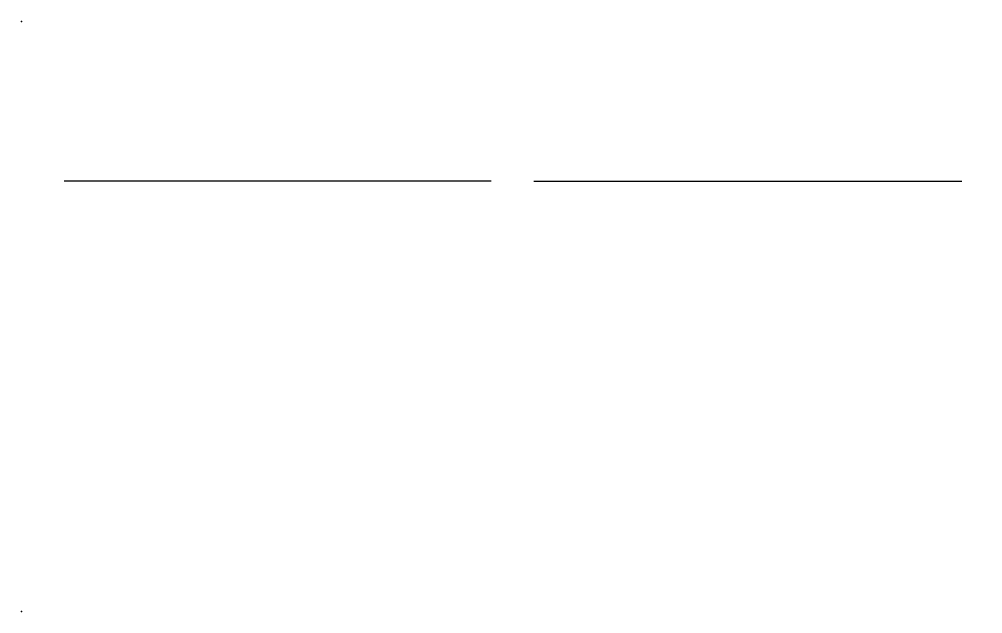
# Model space of a CAD drawing. Header units: millimetres. Extents: x 52750 to 60546, y 22244 to 27516.
# Drawn here: x 56683 to 57793, y 26778 to 27462 of the extents above; entities that cross this region are included whole.
import ezdxf

# ---------------------------------------------------------------- set-up
doc = ezdxf.new("R2010")
doc.units = ezdxf.units.MM

# ---------------------------------------------------------------- blocks, each defined once
blk = doc.blocks.new('Clinicians and patient chairs 4_dwgmodels.com')
at = {"color": 0}
for points in [[(-826, 1.3, 0, 0, 0), (-828.1, -0.7, 5, 5, 0)], [(-828.1, -0.7, 0, 0, 0), (-828.1, -5.2, 5, 5, 0)], [(-826, 1.3, 0, 0, 0), (-798.3, 1.3, 5, 5, 0)], [(-796.3, -0.7, 0, 0, 0), (-798.3, 1.3, 5, 5, 0)], [(-796.3, -0.7, 0, 0, 0), (-796.3, -22.8, 5, 5, 0)], [(-681.5, -3.5, 0, 0, 0), (-585.3, 0, 5, 5, 0)], [(-585.3, 0, 0, 0, 0), (-499.3, 0, 5, 5, 0)], [(-499.3, 0, 0, 0, 0), (-403.1, -3.5, 5, 5, 0)], [(-284.8, 1.3, 0, 0, 0), (-286.8, -0.7, 5, 5, 0)], [(-286.8, -0.7, 0, 0, 0), (-286.8, -5.2, 5, 5, 0)], [(-286.8, -22.8, 0, 0, 0), (-286.8, -0.7, 5, 5, 0)], [(-284.8, 1.3, 0, 0, 0), (-257.1, 1.3, 5, 5, 0)], [(-255.1, -0.7, 0, 0, 0), (-257.1, 1.3, 5, 5, 0)], [(-255.1, -5.2, 0, 0, 0), (-255.1, -0.7, 5, 5, 0)], [(-255.1, -0.7, 0, 0, 0), (-255.1, -22.8, 5, 5, 0)], [(-42.7, 0, 0, 0, 0), (-138.9, -3.5, 5, 5, 0)], [(-42.7, 0, 0, 0, 0), (43.3, 0, 5, 5, 0)], [(43.3, 0, 0, 0, 0), (139.6, -3.5, 5, 5, 0)], [(257.1, 1.3, 0, 0, 0), (255.1, -0.7, 5, 5, 0)], [(255.1, -0.7, 0, 0, 0), (255.1, -5.2, 5, 5, 0)], [(257.1, 1.3, 0, 0, 0), (284.8, 1.3, 5, 5, 0)], [(-828.1, -5.2, 0, 0, 0), (-828.1, -14.2, 5, 5, 0)], [(-796.3, -5.2, 0, 0, 0), (-796.3, -32.1, 5, 5, 0)], [(-796.3, -5.2, 0, 0, 0), (-796.3, -14.2, 5, 5, 0)], [(-681.5, -3.5, 0, 0, 0), (-780, -17.8, 5, 5, 0)], [(-681.4, -10.2, 0, 0, 0), (-779.9, -24.6, 5, 5, 0)], [(-681.4, -11.7, 0, 0, 0), (-779.9, -26.2, 5, 5, 0)], [(-681.4, -11.7, 0, 0, 0), (-779.9, -26.2, 5, 5, 0)], [(-681.2, -11.4, 0, 0, 0), (-779.3, -25.7, 5, 5, 0)], [(-681.4, -10.2, 0, 0, 0), (-585.3, -6.8, 5, 5, 0)], [(-681.4, -11.7, 0, 0, 0), (-585.3, -8.3, 5, 5, 0)], [(-585.3, -8.3, 0, 0, 0), (-681.4, -11.7, 5, 5, 0)], [(-681.2, -11.4, 0, 0, 0), (-585.2, -8, 5, 5, 0)], [(-585.3, -6.8, 0, 0, 0), (-499.3, -6.8, 5, 5, 0)], [(-585.3, -8.3, 0, 0, 0), (-499.3, -8.3, 5, 5, 0)], [(-585.3, -8.3, 0, 0, 0), (-499.3, -8.3, 5, 5, 0)], [(-585.2, -8, 0, 0, 0), (-499.4, -8, 5, 5, 0)], [(-499.4, -8, 0, 0, 0), (-403.4, -11.4, 5, 5, 0)], [(-499.3, -6.8, 0, 0, 0), (-403.2, -10.2, 5, 5, 0)], [(-403.2, -11.7, 0, 0, 0), (-499.3, -8.3, 5, 5, 0)], [(-403.2, -11.7, 0, 0, 0), (-499.3, -8.3, 5, 5, 0)], [(-403.4, -11.4, 0, 0, 0), (-305.3, -25.7, 5, 5, 0)], [(-403.2, -10.2, 0, 0, 0), (-304.7, -24.6, 5, 5, 0)], [(-403.2, -11.7, 0, 0, 0), (-304.7, -26.2, 5, 5, 0)], [(-403.2, -11.7, 0, 0, 0), (-304.7, -26.2, 5, 5, 0)], [(-403.1, -3.5, 0, 0, 0), (-304.6, -17.8, 5, 5, 0)], [(-286.8, -5.2, 0, 0, 0), (-286.8, -14.2, 5, 5, 0)], [(-255.1, -5.2, 0, 0, 0), (-255.1, -14.2, 5, 5, 0)], [(-138.9, -3.5, 0, 0, 0), (-237.4, -17.8, 5, 5, 0)], [(-138.7, -10.2, 0, 0, 0), (-237.2, -24.6, 5, 5, 0)], [(-138.7, -11.7, 0, 0, 0), (-237.2, -26.2, 5, 5, 0)], [(-138.7, -11.7, 0, 0, 0), (-237.2, -26.2, 5, 5, 0)], [(-138.5, -11.4, 0, 0, 0), (-236.7, -25.7, 5, 5, 0)], [(-42.7, -6.8, 0, 0, 0), (-138.7, -10.2, 5, 5, 0)], [(-138.7, -11.7, 0, 0, 0), (-42.7, -8.3, 5, 5, 0)], [(-138.7, -11.7, 0, 0, 0), (-42.7, -8.3, 5, 5, 0)], [(-42.6, -8, 0, 0, 0), (-138.5, -11.4, 5, 5, 0)], [(-42.7, -6.8, 0, 0, 0), (43.3, -6.8, 5, 5, 0)], [(-42.7, -8.3, 0, 0, 0), (43.3, -8.3, 5, 5, 0)], [(-42.7, -8.3, 0, 0, 0), (43.3, -8.3, 5, 5, 0)], [(-42.6, -8, 0, 0, 0), (43.3, -8, 5, 5, 0)], [(139.4, -10.2, 0, 0, 0), (43.3, -6.8, 5, 5, 0)], [(43.3, -8, 0, 0, 0), (139.2, -11.4, 5, 5, 0)], [(43.3, -8.3, 0, 0, 0), (139.4, -11.7, 5, 5, 0)], [(139.4, -11.7, 0, 0, 0), (43.3, -8.3, 5, 5, 0)], [(139.2, -11.4, 0, 0, 0), (237.3, -25.7, 5, 5, 0)], [(139.4, -10.2, 0, 0, 0), (237.9, -24.6, 5, 5, 0)], [(139.4, -11.7, 0, 0, 0), (237.9, -26.2, 5, 5, 0)], [(139.4, -11.7, 0, 0, 0), (237.9, -26.2, 5, 5, 0)], [(139.6, -3.5, 0, 0, 0), (238.1, -17.8, 5, 5, 0)], [(255.1, -5.2, 0, 0, 0), (255.1, -14.2, 5, 5, 0)], [(-828.1, -14.2, 0, 0, 0), (-828.1, -31.5, 5, 5, 0)], [(-796.3, -31.5, 0, 0, 0), (-796.3, -14.2, 5, 5, 0)], [(-796.3, -22.8, 0, 0, 0), (-796.3, -32.1, 5, 5, 0)], [(-786.9, -25.6, 0, 0, 0), (-785, -21.2, 5, 5, 0)], [(-780, -17.8, 0, 0, 0), (-785, -21.2, 5, 5, 0)], [(-779.9, -24.6, 0, 0, 0), (-783.6, -27.1, 5, 5, 0)], [(-304.7, -24.6, 0, 0, 0), (-301, -27.1, 5, 5, 0)], [(-304.6, -17.8, 0, 0, 0), (-299.6, -21.2, 5, 5, 0)], [(-297.7, -25.6, 0, 0, 0), (-299.6, -21.2, 5, 5, 0)], [(-286.8, -14.2, 0, 0, 0), (-286.8, -31.5, 5, 5, 0)], [(-255.1, -31.5, 0, 0, 0), (-255.1, -14.2, 5, 5, 0)], [(-244.3, -25.6, 0, 0, 0), (-242.4, -21.2, 5, 5, 0)], [(-237.4, -17.8, 0, 0, 0), (-242.4, -21.2, 5, 5, 0)], [(-237.2, -24.6, 0, 0, 0), (-240.9, -27.1, 5, 5, 0)], [(237.9, -24.6, 0, 0, 0), (241.6, -27.1, 5, 5, 0)], [(238.1, -17.8, 0, 0, 0), (243.1, -21.2, 5, 5, 0)], [(245, -25.6, 0, 0, 0), (243.1, -21.2, 5, 5, 0)], [(255.1, -14.2, 0, 0, 0), (255.1, -31.5, 5, 5, 0)], [(-828.1, -31.5, 0, 0, 0), (-828.1, -55.8, 5, 5, 0)], [(-796.3, -55.8, 0, 0, 0), (-796.3, -31.5, 5, 5, 0)], [(-788.9, -56.9, 0, 0, 0), (-787.7, -29.8, 5, 5, 0)], [(-787.7, -29.8, 0, 0, 0), (-787.9, -59.6, 5, 5, 0)], [(-787.7, -29.8, 0, 0, 0), (-787.3, -27.3, 5, 5, 0)], [(-787.3, -27.3, 0, 0, 0), (-786.8, -27.1, 5, 5, 0)], [(-787.2, -29.5, 0, 0, 0), (-787.3, -27.3, 5, 5, 0)], [(-786.2, -33.1, 0, 0, 0), (-787.2, -29.5, 5, 5, 0)], [(-787.1, -27.2, 0, 0, 0), (-786.9, -25.6, 5, 5, 0)], [(-786.9, -25.6, 0, 0, 0), (-786.8, -27.8, 5, 5, 0)], [(-785.8, -31.4, 0, 0, 0), (-786.8, -27.8, 5, 5, 0)], [(-786.3, -54, 0, 0, 0), (-786.2, -33.1, 5, 5, 0)], [(-786.2, -33.1, 0, 0, 0), (-785.3, -32.9, 5, 5, 0)], [(-785.8, -31.4, 0, 0, 0), (-783.6, -27.1, 5, 5, 0)], [(-785.8, -31.4, 0, 0, 0), (-785, -32.4, 5, 5, 0)], [(-783.5, -29, 0, 0, 0), (-785.3, -33, 5, 5, 0)], [(-783.5, -29, 0, 0, 0), (-785.3, -33, 5, 5, 0)], [(-785.3, -53.1, 0, 0, 0), (-785.3, -33, 5, 5, 0)], [(-785.3, -53.1, 0, 0, 0), (-785.3, -33, 5, 5, 0)], [(-779.9, -26.2, 0, 0, 0), (-783.5, -29, 5, 5, 0)], [(-779.9, -26.2, 0, 0, 0), (-783.5, -29, 5, 5, 0)], [(-783.5, -29, 0, 0, 0), (-782.4, -28, 5, 5, 0)], [(-779.3, -25.7, 0, 0, 0), (-782.4, -28, 5, 5, 0)], [(-305.3, -25.7, 0, 0, 0), (-302.2, -28, 5, 5, 0)], [(-304.7, -26.2, 0, 0, 0), (-301.1, -29, 5, 5, 0)], [(-304.7, -26.2, 0, 0, 0), (-301.1, -29, 5, 5, 0)], [(-301.1, -29, 0, 0, 0), (-302.2, -28, 5, 5, 0)], [(-301.1, -29, 0, 0, 0), (-299.3, -33, 5, 5, 0)], [(-301.1, -29, 0, 0, 0), (-299.3, -33, 5, 5, 0)], [(-298.8, -31.4, 0, 0, 0), (-301, -27.1, 5, 5, 0)], [(-298.8, -31.4, 0, 0, 0), (-299.6, -32.4, 5, 5, 0)], [(-298.3, -33.1, 0, 0, 0), (-299.3, -32.9, 5, 5, 0)], [(-299.3, -53.1, 0, 0, 0), (-299.3, -33, 5, 5, 0)], [(-299.3, -53.1, 0, 0, 0), (-299.3, -33, 5, 5, 0)], [(-298.8, -31.4, 0, 0, 0), (-297.8, -27.8, 5, 5, 0)], [(-297.4, -29.5, 0, 0, 0), (-298.3, -33.1, 5, 5, 0)], [(-298.3, -54, 0, 0, 0), (-298.3, -33.1, 5, 5, 0)], [(-297.7, -25.6, 0, 0, 0), (-297.8, -27.8, 5, 5, 0)], [(-297.3, -27.3, 0, 0, 0), (-297.8, -27.1, 5, 5, 0)], [(-297.5, -27.2, 0, 0, 0), (-297.7, -25.6, 5, 5, 0)], [(-297.4, -29.5, 0, 0, 0), (-297.3, -27.3, 5, 5, 0)], [(-296.9, -29.8, 0, 0, 0), (-297.3, -27.3, 5, 5, 0)], [(-295.7, -56.9, 0, 0, 0), (-296.9, -29.8, 5, 5, 0)], [(-296.9, -29.8, 0, 0, 0), (-296.7, -59.6, 5, 5, 0)], [(-286.8, -31.5, 0, 0, 0), (-286.8, -55.8, 5, 5, 0)], [(-255.1, -55.8, 0, 0, 0), (-255.1, -31.5, 5, 5, 0)], [(-246.3, -56.9, 0, 0, 0), (-245.1, -29.8, 5, 5, 0)], [(-245.1, -29.8, 0, 0, 0), (-245.3, -59.6, 5, 5, 0)], [(-245.1, -29.8, 0, 0, 0), (-244.7, -27.3, 5, 5, 0)], [(-244.7, -27.3, 0, 0, 0), (-244.2, -27.1, 5, 5, 0)], [(-244.5, -29.5, 0, 0, 0), (-244.7, -27.3, 5, 5, 0)], [(-244.5, -27.2, 0, 0, 0), (-244.3, -25.6, 5, 5, 0)], [(-244.5, -29.5, 0, 0, 0), (-243.6, -33.1, 5, 5, 0)], [(-244.3, -25.6, 0, 0, 0), (-244.2, -27.8, 5, 5, 0)], [(-243.2, -31.4, 0, 0, 0), (-244.2, -27.8, 5, 5, 0)], [(-243.7, -54, 0, 0, 0), (-243.6, -33.1, 5, 5, 0)], [(-243.6, -33.1, 0, 0, 0), (-242.7, -32.9, 5, 5, 0)], [(-243.2, -31.4, 0, 0, 0), (-240.9, -27.1, 5, 5, 0)], [(-243.2, -31.4, 0, 0, 0), (-242.4, -32.4, 5, 5, 0)], [(-240.8, -29, 0, 0, 0), (-242.7, -33, 5, 5, 0)], [(-240.8, -29, 0, 0, 0), (-242.7, -33, 5, 5, 0)], [(-242.7, -53.1, 0, 0, 0), (-242.7, -33, 5, 5, 0)], [(-242.7, -53.1, 0, 0, 0), (-242.7, -33, 5, 5, 0)], [(-237.2, -26.2, 0, 0, 0), (-240.8, -29, 5, 5, 0)], [(-237.2, -26.2, 0, 0, 0), (-240.8, -29, 5, 5, 0)], [(-240.8, -29, 0, 0, 0), (-239.8, -28, 5, 5, 0)], [(-236.7, -25.7, 0, 0, 0), (-239.8, -28, 5, 5, 0)], [(237.3, -25.7, 0, 0, 0), (240.5, -28, 5, 5, 0)], [(237.9, -26.2, 0, 0, 0), (241.5, -29, 5, 5, 0)], [(237.9, -26.2, 0, 0, 0), (241.5, -29, 5, 5, 0)], [(241.5, -29, 0, 0, 0), (240.5, -28, 5, 5, 0)], [(241.5, -29, 0, 0, 0), (243.4, -33, 5, 5, 0)], [(241.5, -29, 0, 0, 0), (243.4, -33, 5, 5, 0)], [(243.8, -31.4, 0, 0, 0), (241.6, -27.1, 5, 5, 0)], [(243.8, -31.4, 0, 0, 0), (243.1, -32.4, 5, 5, 0)], [(244.3, -33.1, 0, 0, 0), (243.3, -32.9, 5, 5, 0)], [(243.4, -53.1, 0, 0, 0), (243.4, -33, 5, 5, 0)], [(243.4, -53.1, 0, 0, 0), (243.4, -33, 5, 5, 0)], [(243.8, -31.4, 0, 0, 0), (244.8, -27.8, 5, 5, 0)], [(244.3, -33.1, 0, 0, 0), (245.2, -29.5, 5, 5, 0)], [(244.3, -54, 0, 0, 0), (244.3, -33.1, 5, 5, 0)], [(245, -25.6, 0, 0, 0), (244.8, -27.8, 5, 5, 0)], [(245.3, -27.3, 0, 0, 0), (244.9, -27.1, 5, 5, 0)], [(245.2, -27.2, 0, 0, 0), (245, -25.6, 5, 5, 0)], [(245.2, -29.5, 0, 0, 0), (245.3, -27.3, 5, 5, 0)], [(245.7, -29.8, 0, 0, 0), (245.3, -27.3, 5, 5, 0)], [(247, -56.9, 0, 0, 0), (245.7, -29.8, 5, 5, 0)], [(245.7, -29.8, 0, 0, 0), (246, -59.6, 5, 5, 0)], [(255.1, -31.5, 0, 0, 0), (255.1, -55.8, 5, 5, 0)], [(-828.1, -88.3, 0, 0, 0), (-828.1, -55.8, 5, 5, 0)], [(-796.3, -88.3, 0, 0, 0), (-796.3, -55.8, 5, 5, 0)], [(-790.2, -79.6, 0, 0, 0), (-788.9, -56.9, 5, 5, 0)], [(-787, -64.5, 0, 0, 0), (-786.3, -54, 5, 5, 0)], [(-786.1, -64.8, 0, 0, 0), (-785.3, -53.1, 5, 5, 0)], [(-785.3, -53.1, 0, 0, 0), (-786.1, -64.8, 5, 5, 0)], [(-298.5, -64.8, 0, 0, 0), (-299.3, -53.1, 5, 5, 0)], [(-298.5, -64.8, 0, 0, 0), (-299.3, -53.1, 5, 5, 0)], [(-297.6, -64.5, 0, 0, 0), (-298.3, -54, 5, 5, 0)], [(-294.4, -79.6, 0, 0, 0), (-295.7, -56.9, 5, 5, 0)], [(-286.8, -88.3, 0, 0, 0), (-286.8, -55.8, 5, 5, 0)], [(-255.1, -99.2, 0, 0, 0), (-255.1, -55.8, 5, 5, 0)], [(-247.6, -79.6, 0, 0, 0), (-246.3, -56.9, 5, 5, 0)], [(-244.3, -64.5, 0, 0, 0), (-243.7, -54, 5, 5, 0)], [(-243.5, -64.8, 0, 0, 0), (-242.7, -53.1, 5, 5, 0)], [(-243.5, -64.8, 0, 0, 0), (-242.7, -53.1, 5, 5, 0)], [(244.1, -64.8, 0, 0, 0), (243.4, -53.1, 5, 5, 0)], [(243.4, -53.1, 0, 0, 0), (244.1, -64.8, 5, 5, 0)], [(245, -64.5, 0, 0, 0), (244.3, -54, 5, 5, 0)], [(248.2, -79.6, 0, 0, 0), (247, -56.9, 5, 5, 0)], [(255.1, -88.3, 0, 0, 0), (255.1, -55.8, 5, 5, 0)], [(-787.9, -59.6, 0, 0, 0), (-788.2, -82.9, 5, 5, 0)], [(-787, -64.5, 0, 0, 0), (-787.7, -73.2, 5, 5, 0)], [(-786.1, -64.8, 0, 0, 0), (-787.1, -75.6, 5, 5, 0)], [(-786.1, -64.8, 0, 0, 0), (-787.1, -75.6, 5, 5, 0)], [(-298.5, -64.8, 0, 0, 0), (-297.5, -75.6, 5, 5, 0)], [(-298.5, -64.8, 0, 0, 0), (-297.5, -75.6, 5, 5, 0)], [(-297.6, -64.5, 0, 0, 0), (-296.9, -73.2, 5, 5, 0)], [(-296.7, -59.6, 0, 0, 0), (-296.4, -82.9, 5, 5, 0)], [(-245.3, -59.6, 0, 0, 0), (-245.6, -82.9, 5, 5, 0)], [(-244.3, -64.5, 0, 0, 0), (-245, -73.2, 5, 5, 0)], [(-243.5, -64.8, 0, 0, 0), (-244.4, -75.6, 5, 5, 0)], [(-243.5, -64.8, 0, 0, 0), (-244.4, -75.6, 5, 5, 0)], [(244.1, -64.8, 0, 0, 0), (245.1, -75.6, 5, 5, 0)], [(244.1, -64.8, 0, 0, 0), (245.1, -75.6, 5, 5, 0)], [(245, -64.5, 0, 0, 0), (245.7, -73.2, 5, 5, 0)], [(246, -59.6, 0, 0, 0), (246.2, -82.9, 5, 5, 0)], [(-796.3, -96.5, 0, 0, 0), (-796.3, -74.1, 5, 5, 0)], [(-790.2, -107.5, 0, 0, 0), (-790.2, -79.6, 5, 5, 0)], [(-787.7, -73.2, 0, 0, 0), (-788.2, -82.9, 5, 5, 0)], [(-787.1, -75.6, 0, 0, 0), (-787.7, -84.9, 5, 5, 0)], [(-787.1, -75.6, 0, 0, 0), (-787.7, -84.9, 5, 5, 0)], [(-296.9, -84.9, 0, 0, 0), (-297.5, -75.6, 5, 5, 0)], [(-296.9, -84.9, 0, 0, 0), (-297.5, -75.6, 5, 5, 0)], [(-296.9, -73.2, 0, 0, 0), (-296.4, -82.9, 5, 5, 0)], [(-294.4, -79.6, 0, 0, 0), (-294.4, -107.5, 5, 5, 0)], [(-255.1, -96.5, 0, 0, 0), (-255.1, -74.1, 5, 5, 0)], [(-247.6, -79.6, 0, 0, 0), (-247.6, -107.5, 5, 5, 0)], [(-245, -73.2, 0, 0, 0), (-245.6, -82.9, 5, 5, 0)], [(-245.1, -84.9, 0, 0, 0), (-244.4, -75.6, 5, 5, 0)], [(-245.1, -84.9, 0, 0, 0), (-244.4, -75.6, 5, 5, 0)], [(245.1, -75.6, 0, 0, 0), (245.7, -84.9, 5, 5, 0)], [(245.1, -75.6, 0, 0, 0), (245.7, -84.9, 5, 5, 0)], [(245.7, -73.2, 0, 0, 0), (246.2, -82.9, 5, 5, 0)], [(248.2, -107.5, 0, 0, 0), (248.2, -79.6, 5, 5, 0)], [(-828.1, -112.5, 0, 0, 0), (-828.1, -88.3, 5, 5, 0)], [(-796.3, -112.5, 0, 0, 0), (-796.3, -88.3, 5, 5, 0)], [(-789.3, -114, 0, 0, 0), (-788.3, -88, 5, 5, 0)], [(-788.9, -115.6, 0, 0, 0), (-787.9, -89.6, 5, 5, 0)], [(-788.8, -115.6, 0, 0, 0), (-787.9, -89.6, 5, 5, 0)], [(-788.3, -88, 0, 0, 0), (-788.2, -82.9, 5, 5, 0)], [(-787.7, -84.9, 0, 0, 0), (-787.9, -89.6, 5, 5, 0)], [(-787.7, -84.9, 0, 0, 0), (-787.9, -89.6, 5, 5, 0)], [(-296.9, -84.9, 0, 0, 0), (-296.7, -89.6, 5, 5, 0)], [(-296.9, -84.9, 0, 0, 0), (-296.7, -89.6, 5, 5, 0)], [(-295.7, -115.6, 0, 0, 0), (-296.7, -89.6, 5, 5, 0)], [(-295.7, -115.6, 0, 0, 0), (-296.7, -89.6, 5, 5, 0)], [(-296.3, -88, 0, 0, 0), (-296.4, -82.9, 5, 5, 0)], [(-296.3, -88, 0, 0, 0), (-295.3, -114, 5, 5, 0)], [(-286.8, -112.5, 0, 0, 0), (-286.8, -88.3, 5, 5, 0)], [(-255.1, -112.5, 0, 0, 0), (-255.1, -88.3, 5, 5, 0)], [(-245.7, -88, 0, 0, 0), (-246.7, -114, 5, 5, 0)], [(-246.2, -115.6, 0, 0, 0), (-245.2, -89.6, 5, 5, 0)], [(-246.2, -115.6, 0, 0, 0), (-245.2, -89.6, 5, 5, 0)], [(-245.7, -88, 0, 0, 0), (-245.6, -82.9, 5, 5, 0)], [(-245.1, -84.9, 0, 0, 0), (-245.2, -89.6, 5, 5, 0)], [(-245.1, -84.9, 0, 0, 0), (-245.2, -89.6, 5, 5, 0)], [(245.7, -84.9, 0, 0, 0), (245.9, -89.6, 5, 5, 0)], [(245.7, -84.9, 0, 0, 0), (245.9, -89.6, 5, 5, 0)], [(246.9, -115.6, 0, 0, 0), (245.9, -89.6, 5, 5, 0)], [(246.9, -115.6, 0, 0, 0), (245.9, -89.6, 5, 5, 0)], [(246.3, -88, 0, 0, 0), (246.2, -82.9, 5, 5, 0)], [(247.3, -114, 0, 0, 0), (246.3, -88, 5, 5, 0)], [(255.1, -112.5, 0, 0, 0), (255.1, -88.3, 5, 5, 0)], [(-796.3, -96.5, 0, 0, 0), (-796.3, -112.5, 5, 5, 0)], [(-790.8, -110.6, 0, 0, 0), (-790.2, -97.2, 5, 5, 0)], [(-293.8, -110.6, 0, 0, 0), (-294.4, -97.2, 5, 5, 0)], [(-255.1, -96.5, 0, 0, 0), (-255.1, -112.5, 5, 5, 0)], [(-255.1, -112.5, 0, 0, 0), (-255.1, -99.2, 5, 5, 0)], [(-248.1, -110.6, 0, 0, 0), (-247.6, -97.2, 5, 5, 0)], [(248.8, -110.6, 0, 0, 0), (248.2, -97.2, 5, 5, 0)], [(-827.5, -111.9, 0, 0, 0), (-829.9, -114.6, 5, 5, 0)], [(-796.9, -111.9, 0, 0, 0), (-827.5, -111.9, 5, 5, 0)], [(-796.9, -111.9, 0, 0, 0), (-796.3, -112.5, 5, 5, 0)], [(-796.3, -112.5, 0, 0, 0), (-794.4, -114.6, 5, 5, 0)], [(-791.4, -119.3, 0, 0, 0), (-790.8, -110.6, 5, 5, 0)], [(-790.2, -107.5, 0, 0, 0), (-790.2, -135.4, 5, 5, 0)], [(-294.4, -107.5, 0, 0, 0), (-294.4, -135.4, 5, 5, 0)], [(-286.8, -112.5, 0, 0, 0), (-293.9, -132.7, 5, 5, 0)], [(-293.2, -119.3, 0, 0, 0), (-293.8, -110.6, 5, 5, 0)], [(-286.3, -111.9, 0, 0, 0), (-286.8, -112.5, 5, 5, 0)], [(-255.7, -111.9, 0, 0, 0), (-286.3, -111.9, 5, 5, 0)], [(-255.7, -111.9, 0, 0, 0), (-255.1, -112.5, 5, 5, 0)], [(-255.1, -112.5, 0, 0, 0), (-253.2, -114.6, 5, 5, 0)], [(-248.8, -119.3, 0, 0, 0), (-248.1, -110.6, 5, 5, 0)], [(-247.6, -107.5, 0, 0, 0), (-247.6, -135.4, 5, 5, 0)], [(248.2, -107.5, 0, 0, 0), (248.2, -135.4, 5, 5, 0)], [(249.4, -119.3, 0, 0, 0), (248.8, -110.6, 5, 5, 0)], [(255.7, -111.9, 0, 0, 0), (255.1, -112.5, 5, 5, 0)], [(286.3, -111.9, 0, 0, 0), (255.7, -111.9, 5, 5, 0)], [(-829.9, -114.6, 0, 0, 0), (-835.7, -134.8, 5, 5, 0)], [(-790.7, -127.5, 0, 0, 0), (-794.4, -114.6, 5, 5, 0)], [(-791.5, -120.5, 0, 0, 0), (-791.6, -121.1, 5, 5, 0)], [(-791.6, -124.5, 0, 0, 0), (-791.6, -121.1, 5, 5, 0)], [(-791.5, -120.5, 0, 0, 0), (-791.4, -119.3, 5, 5, 0)], [(-790.2, -135.4, 0, 0, 0), (-789.3, -114, 5, 5, 0)], [(-789.7, -137, 0, 0, 0), (-788.9, -115.6, 5, 5, 0)], [(-788.8, -115.6, 0, 0, 0), (-789.7, -137, 5, 5, 0)], [(-294.9, -137, 0, 0, 0), (-295.7, -115.6, 5, 5, 0)], [(-294.9, -137, 0, 0, 0), (-295.7, -115.6, 5, 5, 0)], [(-294.4, -135.4, 0, 0, 0), (-295.3, -114, 5, 5, 0)], [(-293.1, -120.5, 0, 0, 0), (-293.2, -119.3, 5, 5, 0)], [(-293.1, -120.5, 0, 0, 0), (-293, -121.1, 5, 5, 0)], [(-293, -121.1, 0, 0, 0), (-293, -129.4, 5, 5, 0)], [(-248, -132.7, 0, 0, 0), (-253.2, -114.6, 5, 5, 0)], [(-248.9, -120.5, 0, 0, 0), (-249, -121.1, 5, 5, 0)], [(-249, -121.1, 0, 0, 0), (-249, -129.3, 5, 5, 0)], [(-248.9, -120.5, 0, 0, 0), (-248.8, -119.3, 5, 5, 0)], [(-247.6, -135.4, 0, 0, 0), (-246.7, -114, 5, 5, 0)], [(-247.1, -137, 0, 0, 0), (-246.2, -115.6, 5, 5, 0)], [(-247.1, -137, 0, 0, 0), (-246.2, -115.6, 5, 5, 0)], [(247.8, -137, 0, 0, 0), (246.9, -115.6, 5, 5, 0)], [(246.9, -115.6, 0, 0, 0), (247.8, -137, 5, 5, 0)], [(248.2, -135.4, 0, 0, 0), (247.3, -114, 5, 5, 0)], [(253.2, -114.6, 0, 0, 0), (248.7, -130.3, 5, 5, 0)], [(249.6, -120.5, 0, 0, 0), (249.4, -119.3, 5, 5, 0)], [(249.6, -120.5, 0, 0, 0), (249.6, -121.1, 5, 5, 0)], [(249.6, -127.2, 0, 0, 0), (249.6, -121.1, 5, 5, 0)], [(-833.5, -126.9, 0, 0, 0), (-836.2, -135.9, 5, 5, 0)], [(-790.7, -127.4, 0, 0, 0), (-790.9, -126.9, 5, 5, 0)], [(-790.7, -127.4, 0, 0, 0), (-790.7, -127.4, 5, 5, 0)], [(-790.7, -127.5, 0, 0, 0), (-790.7, -130.4, 5, 5, 0)], [(-790.7, -130.4, 0, 0, 0), (-790.7, -131.4, 5, 5, 0)], [(-790.7, -131.4, 0, 0, 0), (-790.6, -134.2, 5, 5, 0)], [(-790.6, -134.2, 0, 0, 0), (-790.6, -135.6, 5, 5, 0)], [(-790.6, -135.8, 0, 0, 0), (-790.6, -135.6, 5, 5, 0)], [(-790.2, -152.4, 0, 0, 0), (-790.2, -135.4, 5, 5, 0)], [(-294.4, -135.4, 0, 0, 0), (-294.4, -152.4, 5, 5, 0)], [(-294, -135.5, 0, 0, 0), (-293.9, -134.5, 5, 5, 0)], [(-294, -135.7, 0, 0, 0), (-294, -135.5, 5, 5, 0)], [(-292.3, -126.9, 0, 0, 0), (-293.9, -132.3, 5, 5, 0)], [(-293.9, -132.7, 0, 0, 0), (-293.9, -132.3, 5, 5, 0)], [(-293.9, -134.5, 0, 0, 0), (-293.9, -132.7, 5, 5, 0)], [(-248.1, -132.3, 0, 0, 0), (-249.7, -126.9, 5, 5, 0)], [(-248.1, -132.3, 0, 0, 0), (-248.1, -132.6, 5, 5, 0)], [(-248, -132.7, 0, 0, 0), (-248, -134.5, 5, 5, 0)], [(-248, -134.5, 0, 0, 0), (-248, -135.5, 5, 5, 0)], [(-248, -135.5, 0, 0, 0), (-248, -135.7, 5, 5, 0)], [(-247.6, -135.4, 0, 0, 0), (-247.5, -152.4, 5, 5, 0)], [(248.2, -152.4, 0, 0, 0), (248.2, -135.4, 5, 5, 0)], [(248.7, -130.2, 0, 0, 0), (248.8, -130, 5, 5, 0)], [(248.7, -133.8, 0, 0, 0), (248.7, -130.3, 5, 5, 0)], [(248.7, -133.9, 0, 0, 0), (248.7, -133.8, 5, 5, 0)], [(248.7, -134.1, 0, 0, 0), (248.7, -133.9, 5, 5, 0)], [(248.7, -134.2, 0, 0, 0), (248.7, -134.1, 5, 5, 0)], [(248.7, -135.6, 0, 0, 0), (248.7, -134.2, 5, 5, 0)], [(248.7, -135.9, 0, 0, 0), (248.7, -135.6, 5, 5, 0)], [(249.7, -126.9, 0, 0, 0), (248.8, -130, 5, 5, 0)], [(-836.7, -139.5, 0, 0, 0), (-836.5, -137.7, 5, 5, 0)], [(-836.7, -139.5, 0, 0, 0), (-836.7, -186.3, 5, 5, 0)], [(-836.2, -135.9, 0, 0, 0), (-836.5, -137.7, 5, 5, 0)], [(-790.6, -135.9, 0, 0, 0), (-790.6, -135.8, 5, 5, 0)], [(-790.6, -137.8, 0, 0, 0), (-790.6, -135.9, 5, 5, 0)], [(-790.6, -142, 0, 0, 0), (-790.6, -137.8, 5, 5, 0)], [(-790.6, -137.8, 0, 0, 0), (-790.6, -137.8, 5, 5, 0)], [(-790.6, -142, 0, 0, 0), (-790.5, -161.3, 5, 5, 0)], [(-789.7, -153.9, 0, 0, 0), (-789.7, -137, 5, 5, 0)], [(-789.7, -153.9, 0, 0, 0), (-789.7, -137, 5, 5, 0)], [(-294.9, -153.9, 0, 0, 0), (-294.9, -137, 5, 5, 0)], [(-294.9, -153.9, 0, 0, 0), (-294.9, -137, 5, 5, 0)], [(-294, -144.5, 0, 0, 0), (-294.1, -161.4, 5, 5, 0)], [(-294, -136.1, 0, 0, 0), (-294, -135.7, 5, 5, 0)], [(-294, -137.7, 0, 0, 0), (-294, -136.1, 5, 5, 0)], [(-294, -137.9, 0, 0, 0), (-294, -137.7, 5, 5, 0)], [(-294, -142, 0, 0, 0), (-294, -137.9, 5, 5, 0)], [(-294, -142, 0, 0, 0), (-294, -144.5, 5, 5, 0)], [(-248, -136.1, 0, 0, 0), (-248, -135.7, 5, 5, 0)], [(-248, -137.7, 0, 0, 0), (-248, -136.1, 5, 5, 0)], [(-248, -137.9, 0, 0, 0), (-248, -137.7, 5, 5, 0)], [(-248, -142, 0, 0, 0), (-248, -137.9, 5, 5, 0)], [(-248, -142, 0, 0, 0), (-247.9, -161.4, 5, 5, 0)], [(-247.1, -153.9, 0, 0, 0), (-247.1, -137, 5, 5, 0)], [(-247.1, -153.9, 0, 0, 0), (-247.1, -137, 5, 5, 0)], [(247.7, -153.9, 0, 0, 0), (247.8, -137, 5, 5, 0)], [(247.7, -153.9, 0, 0, 0), (247.8, -137, 5, 5, 0)], [(248.6, -142, 0, 0, 0), (248.7, -138.4, 5, 5, 0)], [(248.6, -142, 0, 0, 0), (248.6, -161.3, 5, 5, 0)], [(248.7, -135.9, 0, 0, 0), (248.7, -135.9, 5, 5, 0)], [(248.7, -137.8, 0, 0, 0), (248.7, -135.9, 5, 5, 0)], [(248.7, -138.4, 0, 0, 0), (248.7, -137.8, 5, 5, 0)], [(-790.5, -161.3, 0, 0, 0), (-790.2, -152.4, 5, 5, 0)], [(-790.1, -162.8, 0, 0, 0), (-789.7, -153.9, 5, 5, 0)], [(-790.1, -162.8, 0, 0, 0), (-789.7, -153.9, 5, 5, 0)], [(-294.5, -162.9, 0, 0, 0), (-294.9, -153.9, 5, 5, 0)], [(-294.5, -162.9, 0, 0, 0), (-294.9, -153.9, 5, 5, 0)], [(-294.1, -161.4, 0, 0, 0), (-294.4, -152.4, 5, 5, 0)], [(-247.9, -161.4, 0, 0, 0), (-247.5, -152.4, 5, 5, 0)], [(-247.5, -162.9, 0, 0, 0), (-247.1, -153.9, 5, 5, 0)], [(-247.5, -162.9, 0, 0, 0), (-247.1, -153.9, 5, 5, 0)], [(248.1, -162.8, 0, 0, 0), (247.7, -153.9, 5, 5, 0)], [(248.1, -162.8, 0, 0, 0), (247.7, -153.9, 5, 5, 0)], [(248.6, -161.3, 0, 0, 0), (248.2, -152.4, 5, 5, 0)], [(-790, -161.5, 0, 0, 0), (-790.5, -161.3, 5, 5, 0)], [(-789.3, -163.9, 0, 0, 0), (-790.1, -162.8, 5, 5, 0)], [(-789.2, -164.2, 0, 0, 0), (-789.3, -163.9, 5, 5, 0)], [(-789.2, -164.2, 0, 0, 0), (-788.8, -164.8, 5, 5, 0)], [(-788.8, -164.8, 0, 0, 0), (-788.2, -165.8, 5, 5, 0)], [(-788.2, -165.8, 0, 0, 0), (-787.9, -166.3, 5, 5, 0)], [(-787.9, -166.3, 0, 0, 0), (-787.7, -166.8, 5, 5, 0)], [(-787.6, -186.3, 0, 0, 0), (-787.7, -166.8, 5, 5, 0)], [(-295.4, -164.4, 0, 0, 0), (-295.5, -164.7, 5, 5, 0)], [(-295.5, -164.6, 0, 0, 0), (-295.5, -186.3, 5, 5, 0)], [(-295.4, -164.4, 0, 0, 0), (-295.2, -164.2, 5, 5, 0)], [(-295.2, -164.2, 0, 0, 0), (-295, -163.7, 5, 5, 0)], [(-295, -163.7, 0, 0, 0), (-294.5, -162.9, 5, 5, 0)], [(-294.6, -161.6, 0, 0, 0), (-294.4, -161.5, 5, 5, 0)], [(-294.4, -161.5, 0, 0, 0), (-294.1, -161.4, 5, 5, 0)], [(-247.5, -161.5, 0, 0, 0), (-247.9, -161.4, 5, 5, 0)], [(-247.4, -161.6, 0, 0, 0), (-247.5, -161.5, 5, 5, 0)], [(-247, -163.7, 0, 0, 0), (-247.5, -162.9, 5, 5, 0)], [(-246.7, -164.2, 0, 0, 0), (-247, -163.7, 5, 5, 0)], [(-246.6, -164.4, 0, 0, 0), (-246.7, -164.2, 5, 5, 0)], [(-246.6, -164.4, 0, 0, 0), (-246.5, -164.7, 5, 5, 0)], [(-246.4, -186.3, 0, 0, 0), (-246.5, -164.7, 5, 5, 0)], [(246.5, -165.7, 0, 0, 0), (246.4, -186.3, 5, 5, 0)], [(246.7, -165.2, 0, 0, 0), (246.5, -165.7, 5, 5, 0)], [(247, -164.7, 0, 0, 0), (246.7, -165.2, 5, 5, 0)], [(247.2, -164.2, 0, 0, 0), (247, -164.7, 5, 5, 0)], [(247.2, -164.2, 0, 0, 0), (247.5, -163.8, 5, 5, 0)], [(247.5, -163.8, 0, 0, 0), (248.1, -162.8, 5, 5, 0)], [(248.1, -161.5, 0, 0, 0), (248.6, -161.3, 5, 5, 0)], [(248.1, -161.5, 0, 0, 0), (248.1, -161.5, 5, 5, 0)], [(248.1, -162.8, 0, 0, 0), (248.1, -162.8, 5, 5, 0)], [(-836.7, -186.3, 0, 0, 0), (-836.7, -259.9, 5, 5, 0)], [(-787.6, -186.3, 0, 0, 0), (-787.7, -259.9, 5, 5, 0)], [(-295.5, -186.3, 0, 0, 0), (-295.5, -259.9, 5, 5, 0)], [(-246.4, -186.3, 0, 0, 0), (-246.5, -259.9, 5, 5, 0)], [(246.4, -186.3, 0, 0, 0), (246.5, -259.9, 5, 5, 0)], [(-836.7, -259.9, 0, 0, 0), (-836.7, -333.6, 5, 5, 0)], [(-787.7, -333.6, 0, 0, 0), (-787.7, -259.9, 5, 5, 0)], [(-295.5, -259.9, 0, 0, 0), (-295.5, -333.6, 5, 5, 0)], [(-246.5, -333.6, 0, 0, 0), (-246.5, -259.9, 5, 5, 0)], [(246.5, -259.9, 0, 0, 0), (246.5, -333.6, 5, 5, 0)], [(-836.7, -333.6, 0, 0, 0), (-836.7, -407.2, 5, 5, 0)], [(-787.7, -407.2, 0, 0, 0), (-787.7, -333.6, 5, 5, 0)], [(-295.5, -333.6, 0, 0, 0), (-295.5, -407.2, 5, 5, 0)], [(-246.5, -407.2, 0, 0, 0), (-246.5, -333.6, 5, 5, 0)], [(246.5, -333.6, 0, 0, 0), (246.5, -407.2, 5, 5, 0)], [(-836.7, -407.2, 0, 0, 0), (-836.7, -480.9, 5, 5, 0)], [(-787.7, -480.9, 0, 0, 0), (-787.7, -407.2, 5, 5, 0)], [(-295.5, -407.2, 0, 0, 0), (-295.5, -480.9, 5, 5, 0)], [(-246.5, -480.9, 0, 0, 0), (-246.5, -407.2, 5, 5, 0)], [(246.5, -407.2, 0, 0, 0), (246.5, -480.9, 5, 5, 0)], [(-836.6, -554.6, 0, 0, 0), (-836.7, -480.9, 5, 5, 0)], [(-787.7, -554.6, 0, 0, 0), (-787.7, -480.9, 5, 5, 0)], [(-295.4, -554.6, 0, 0, 0), (-295.5, -480.9, 5, 5, 0)], [(-246.5, -554.6, 0, 0, 0), (-246.5, -480.9, 5, 5, 0)], [(246.5, -554.6, 0, 0, 0), (246.5, -480.9, 5, 5, 0)], [(-836.6, -620.4, 0, 0, 0), (-836.6, -554.6, 5, 5, 0)], [(-787.7, -620.4, 0, 0, 0), (-787.7, -554.6, 5, 5, 0)], [(-295.4, -620.4, 0, 0, 0), (-295.4, -554.6, 5, 5, 0)], [(-246.5, -620.4, 0, 0, 0), (-246.5, -554.6, 5, 5, 0)], [(246.5, -620.4, 0, 0, 0), (246.5, -554.6, 5, 5, 0)], [(-836.6, -620.4, 0, 0, 0), (-836.7, -624.4, 5, 5, 0)], [(-787.7, -620.4, 0, 0, 0), (-787.7, -624.4, 5, 5, 0)], [(-295.4, -620.4, 0, 0, 0), (-295.5, -624.4, 5, 5, 0)], [(-246.5, -620.4, 0, 0, 0), (-246.5, -624.4, 5, 5, 0)], [(246.5, -620.4, 0, 0, 0), (246.5, -624.4, 5, 5, 0)], [(-836.7, -624.4, 0, 0, 0), (-835.9, -626, 5, 5, 0)], [(-834.4, -628.8, 0, 0, 0), (-835.9, -626, 5, 5, 0)], [(-833.5, -628.9, 0, 0, 0), (-834.4, -628.8, 5, 5, 0)], [(-790.8, -628.9, 0, 0, 0), (-833.5, -628.9, 5, 5, 0)], [(-828.1, -628.9, 0, 0, 0), (-828.1, -630.6, 5, 5, 0)], [(-828.1, -662.6, 0, 0, 0), (-828.1, -630.6, 5, 5, 0)], [(-797.2, -628.9, 0, 0, 0), (-797.2, -650, 5, 5, 0)], [(-796.9, -653.7, 0, 0, 0), (-797, -628.9, 5, 5, 0)], [(-796.9, -653.7, 0, 0, 0), (-797, -628.9, 5, 5, 0)], [(-796.9, -653.7, 0, 0, 0), (-797, -628.9, 5, 5, 0)], [(-796.9, -653.7, 0, 0, 0), (-797, -628.9, 5, 5, 0)], [(-796.9, -653.7, 0, 0, 0), (-797, -628.9, 5, 5, 0)], [(-795.8, -647, 0, 0, 0), (-795.9, -628.9, 5, 5, 0)], [(-793.5, -628.9, 0, 0, 0), (-793.5, -646.8, 5, 5, 0)], [(-793.3, -647.2, 0, 0, 0), (-793.4, -628.9, 5, 5, 0)], [(-790.8, -628.9, 0, 0, 0), (-790, -628.8, 5, 5, 0)], [(-790, -628.8, 0, 0, 0), (-788.4, -626, 5, 5, 0)], [(-787.7, -624.4, 0, 0, 0), (-788.4, -626, 5, 5, 0)], [(-295.5, -624.4, 0, 0, 0), (-294.7, -626, 5, 5, 0)], [(-293.2, -628.8, 0, 0, 0), (-294.7, -626, 5, 5, 0)], [(-292.3, -628.9, 0, 0, 0), (-293.2, -628.8, 5, 5, 0)], [(-249.6, -628.9, 0, 0, 0), (-292.3, -628.9, 5, 5, 0)], [(-291.3, -647.2, 0, 0, 0), (-291.2, -628.9, 5, 5, 0)], [(-291.1, -646.8, 0, 0, 0), (-291.1, -628.9, 5, 5, 0)], [(-288.8, -647, 0, 0, 0), (-288.7, -628.9, 5, 5, 0)], [(-287.7, -653.7, 0, 0, 0), (-287.6, -628.9, 5, 5, 0)], [(-287.7, -653.7, 0, 0, 0), (-287.6, -628.9, 5, 5, 0)], [(-287.7, -653.7, 0, 0, 0), (-287.6, -628.9, 5, 5, 0)], [(-287.6, -628.9, 0, 0, 0), (-287.7, -653.7, 5, 5, 0)], [(-287.6, -628.9, 0, 0, 0), (-287.7, -653.7, 5, 5, 0)], [(-286.8, -628.9, 0, 0, 0), (-286.8, -650, 5, 5, 0)], [(-256, -628.9, 0, 0, 0), (-256, -650, 5, 5, 0)], [(-254.3, -653.7, 0, 0, 0), (-254.3, -628.9, 5, 5, 0)], [(-254.3, -653.7, 0, 0, 0), (-254.3, -628.9, 5, 5, 0)], [(-254.3, -653.7, 0, 0, 0), (-254.3, -628.9, 5, 5, 0)], [(-254.3, -653.7, 0, 0, 0), (-254.3, -628.9, 5, 5, 0)], [(-254.3, -653.7, 0, 0, 0), (-254.3, -628.9, 5, 5, 0)], [(-253.2, -647, 0, 0, 0), (-253.2, -628.9, 5, 5, 0)], [(-250.9, -628.9, 0, 0, 0), (-250.8, -646.8, 5, 5, 0)], [(-250.7, -647.2, 0, 0, 0), (-250.8, -628.9, 5, 5, 0)], [(-249.6, -628.9, 0, 0, 0), (-248.8, -628.8, 5, 5, 0)], [(-248.8, -628.8, 0, 0, 0), (-247.2, -626, 5, 5, 0)], [(-246.5, -624.4, 0, 0, 0), (-247.2, -626, 5, 5, 0)], [(246.5, -624.4, 0, 0, 0), (247.2, -626, 5, 5, 0)], [(248.8, -628.8, 0, 0, 0), (247.2, -626, 5, 5, 0)], [(249.6, -628.9, 0, 0, 0), (248.8, -628.8, 5, 5, 0)], [(292.3, -628.9, 0, 0, 0), (249.6, -628.9, 5, 5, 0)], [(251.4, -647.2, 0, 0, 0), (251.4, -628.9, 5, 5, 0)], [(251.5, -646.8, 0, 0, 0), (251.5, -628.9, 5, 5, 0)], [(253.9, -647, 0, 0, 0), (253.9, -628.9, 5, 5, 0)], [(254.9, -653.7, 0, 0, 0), (255, -628.9, 5, 5, 0)], [(254.9, -653.7, 0, 0, 0), (255, -628.9, 5, 5, 0)], [(254.9, -653.7, 0, 0, 0), (255, -628.9, 5, 5, 0)], [(255, -628.9, 0, 0, 0), (254.9, -653.7, 5, 5, 0)], [(255, -628.9, 0, 0, 0), (254.9, -653.7, 5, 5, 0)], [(255.1, -628.9, 0, 0, 0), (255.1, -650, 5, 5, 0)], [(-828.1, -636.9, 0, 0, 0), (-828.1, -640.2, 5, 5, 0)], [(-828.1, -642.5, 0, 0, 0), (-828.1, -640.2, 5, 5, 0)], [(-286.8, -636.9, 0, 0, 0), (-286.8, -640.2, 5, 5, 0)], [(-286.8, -658.3, 0, 0, 0), (-286.8, -636.9, 5, 5, 0)], [(-286.8, -642.5, 0, 0, 0), (-286.8, -640.2, 5, 5, 0)], [(-256, -640.2, 0, 0, 0), (-256, -636.9, 5, 5, 0)], [(-256, -636.9, 0, 0, 0), (-256, -658.3, 5, 5, 0)], [(-256, -642.5, 0, 0, 0), (-256, -640.2, 5, 5, 0)], [(255.1, -636.9, 0, 0, 0), (255.1, -640.2, 5, 5, 0)], [(255.1, -658.3, 0, 0, 0), (255.1, -636.9, 5, 5, 0)], [(255.1, -642.5, 0, 0, 0), (255.1, -640.2, 5, 5, 0)], [(-797.2, -650, 0, 0, 0), (-797.2, -662.6, 5, 5, 0)], [(-796.9, -647.1, 0, 0, 0), (-796.9, -664.2, 5, 5, 0)], [(-796.9, -647.1, 0, 0, 0), (-796.9, -649.3, 5, 5, 0)], [(-796.9, -649.3, 0, 0, 0), (-796.9, -651.6, 5, 5, 0)], [(-796.9, -651.6, 0, 0, 0), (-796.9, -653.7, 5, 5, 0)], [(-795.8, -647, 0, 0, 0), (-795.8, -665.2, 5, 5, 0)], [(-793.5, -646.8, 0, 0, 0), (-793.4, -664.9, 5, 5, 0)], [(-793.3, -647.2, 0, 0, 0), (-793.3, -666.5, 5, 5, 0)], [(-291.3, -647.2, 0, 0, 0), (-291.3, -666.5, 5, 5, 0)], [(-291.1, -646.8, 0, 0, 0), (-291.2, -664.9, 5, 5, 0)], [(-288.8, -647, 0, 0, 0), (-288.8, -665.2, 5, 5, 0)], [(-287.7, -647.1, 0, 0, 0), (-287.7, -664.2, 5, 5, 0)], [(-287.7, -647.1, 0, 0, 0), (-287.7, -649.3, 5, 5, 0)], [(-287.7, -649.3, 0, 0, 0), (-287.7, -651.6, 5, 5, 0)], [(-287.7, -653.7, 0, 0, 0), (-287.7, -651.6, 5, 5, 0)], [(-286.8, -662.6, 0, 0, 0), (-286.8, -650, 5, 5, 0)], [(-256, -650, 0, 0, 0), (-256, -662.6, 5, 5, 0)], [(-254.3, -647.1, 0, 0, 0), (-254.3, -664.2, 5, 5, 0)], [(-254.3, -647.1, 0, 0, 0), (-254.3, -649.3, 5, 5, 0)], [(-254.3, -649.3, 0, 0, 0), (-254.3, -651.6, 5, 5, 0)], [(-254.3, -651.6, 0, 0, 0), (-254.3, -653.7, 5, 5, 0)], [(-253.2, -647, 0, 0, 0), (-253.2, -665.2, 5, 5, 0)], [(-250.8, -646.8, 0, 0, 0), (-250.8, -664.9, 5, 5, 0)], [(-250.7, -647.2, 0, 0, 0), (-250.7, -666.5, 5, 5, 0)], [(251.5, -646.8, 0, 0, 0), (251.4, -664.9, 5, 5, 0)], [(251.4, -647.2, 0, 0, 0), (251.4, -666.5, 5, 5, 0)], [(253.9, -647, 0, 0, 0), (253.8, -665.2, 5, 5, 0)], [(254.9, -647.1, 0, 0, 0), (254.9, -664.2, 5, 5, 0)], [(254.9, -647.1, 0, 0, 0), (254.9, -649.3, 5, 5, 0)], [(254.9, -649.3, 0, 0, 0), (254.9, -651.6, 5, 5, 0)], [(254.9, -653.7, 0, 0, 0), (254.9, -651.6, 5, 5, 0)], [(255.1, -662.6, 0, 0, 0), (255.1, -650, 5, 5, 0)], [(-828.1, -662.6, 0, 0, 0), (-828.1, -670.3, 5, 5, 0)], [(-797.2, -670.3, 0, 0, 0), (-797.2, -662.6, 5, 5, 0)], [(-796.9, -664.2, 0, 0, 0), (-796.9, -671.2, 5, 5, 0)], [(-795.8, -665.2, 0, 0, 0), (-795.8, -672.5, 5, 5, 0)], [(-793.4, -664.9, 0, 0, 0), (-793.4, -671.9, 5, 5, 0)], [(-793.3, -666.5, 0, 0, 0), (-793.3, -674.2, 5, 5, 0)], [(-291.3, -666.5, 0, 0, 0), (-291.3, -672.8, 5, 5, 0)], [(-291.2, -664.9, 0, 0, 0), (-291.2, -671.9, 5, 5, 0)], [(-288.8, -665.2, 0, 0, 0), (-288.8, -672.5, 5, 5, 0)], [(-287.7, -664.2, 0, 0, 0), (-287.7, -671.2, 5, 5, 0)], [(-286.8, -662.6, 0, 0, 0), (-286.8, -670.3, 5, 5, 0)], [(-256, -670.3, 0, 0, 0), (-256, -662.6, 5, 5, 0)], [(-254.3, -664.2, 0, 0, 0), (-254.3, -671.2, 5, 5, 0)], [(-253.2, -665.2, 0, 0, 0), (-253.2, -672.5, 5, 5, 0)], [(-250.8, -664.9, 0, 0, 0), (-250.8, -671.9, 5, 5, 0)], [(-250.7, -666.5, 0, 0, 0), (-250.7, -674.2, 5, 5, 0)], [(251.4, -666.5, 0, 0, 0), (251.3, -674.2, 5, 5, 0)], [(251.4, -664.9, 0, 0, 0), (251.4, -671.9, 5, 5, 0)], [(253.8, -665.2, 0, 0, 0), (253.8, -672.5, 5, 5, 0)], [(254.9, -664.2, 0, 0, 0), (254.9, -671.2, 5, 5, 0)], [(255.1, -662.6, 0, 0, 0), (255.1, -670.3, 5, 5, 0)], [(-826, -672.3, 0, 0, 0), (-828.1, -670.3, 5, 5, 0)], [(-826, -672.3, 0, 0, 0), (-799.3, -672.3, 5, 5, 0)], [(-797.2, -670.3, 0, 0, 0), (-799.3, -672.3, 5, 5, 0)], [(-796.9, -671.2, 0, 0, 0), (-796.9, -671.9, 5, 5, 0)], [(-796.9, -671.9, 0, 0, 0), (-796.9, -672.6, 5, 5, 0)], [(-795.7, -673.5, 0, 0, 0), (-796.9, -672.6, 5, 5, 0)], [(-795.8, -672.5, 0, 0, 0), (-795.7, -673.3, 5, 5, 0)], [(-795.7, -673.5, 0, 0, 0), (-793.4, -672.9, 5, 5, 0)], [(-795.7, -673.3, 0, 0, 0), (-795.7, -673.5, 5, 5, 0)], [(-793.5, -675.8, 0, 0, 0), (-793.5, -672.9, 5, 5, 0)], [(-793.5, -675.8, 0, 0, 0), (-793.3, -675.4, 5, 5, 0)], [(-793.5, -675.8, 0, 0, 0), (-791.5, -677.1, 5, 5, 0)], [(-793.3, -674.2, 0, 0, 0), (-793.4, -671.9, 5, 5, 0)], [(-793.3, -675.4, 0, 0, 0), (-793.3, -674.2, 5, 5, 0)], [(-791.5, -677.1, 0, 0, 0), (-685.4, -678.2, 5, 5, 0)], [(-585, -678.2, 0, 0, 0), (-685.4, -678.2, 5, 5, 0)], [(-499.6, -678.2, 0, 0, 0), (-585, -678.2, 5, 5, 0)], [(-399.2, -678.2, 0, 0, 0), (-499.6, -678.2, 5, 5, 0)], [(-399.2, -678.2, 0, 0, 0), (-293.1, -677.1, 5, 5, 0)], [(-293.1, -677.1, 0, 0, 0), (-291.1, -675.8, 5, 5, 0)], [(-291.2, -671.9, 0, 0, 0), (-291.3, -674.2, 5, 5, 0)], [(-291.3, -672.8, 0, 0, 0), (-291.3, -674.2, 5, 5, 0)], [(-291.3, -674.2, 0, 0, 0), (-291.3, -675.4, 5, 5, 0)], [(-291.1, -675.8, 0, 0, 0), (-291.3, -675.4, 5, 5, 0)], [(-291.2, -672.9, 0, 0, 0), (-288.9, -673.5, 5, 5, 0)], [(-291.1, -675.8, 0, 0, 0), (-291.1, -672.9, 5, 5, 0)], [(-288.8, -672.5, 0, 0, 0), (-288.9, -673.3, 5, 5, 0)], [(-287.7, -672.6, 0, 0, 0), (-288.9, -673.5, 5, 5, 0)], [(-288.9, -673.5, 0, 0, 0), (-288.9, -673.3, 5, 5, 0)], [(-287.7, -671.2, 0, 0, 0), (-287.7, -671.9, 5, 5, 0)], [(-287.7, -672.6, 0, 0, 0), (-287.7, -671.9, 5, 5, 0)], [(-284.8, -672.3, 0, 0, 0), (-286.8, -670.3, 5, 5, 0)], [(-284.8, -672.3, 0, 0, 0), (-258.1, -672.3, 5, 5, 0)], [(-256, -670.3, 0, 0, 0), (-258.1, -672.3, 5, 5, 0)], [(-254.3, -671.2, 0, 0, 0), (-254.3, -671.9, 5, 5, 0)], [(-254.3, -671.9, 0, 0, 0), (-254.3, -672.6, 5, 5, 0)], [(-253.1, -673.5, 0, 0, 0), (-254.3, -672.6, 5, 5, 0)], [(-253.2, -672.5, 0, 0, 0), (-253, -673.3, 5, 5, 0)], [(-253.1, -673.5, 0, 0, 0), (-250.7, -672.9, 5, 5, 0)], [(-253, -673.3, 0, 0, 0), (-253.1, -673.5, 5, 5, 0)], [(-250.8, -675.8, 0, 0, 0), (-250.9, -672.9, 5, 5, 0)], [(-250.7, -674.2, 0, 0, 0), (-250.8, -671.9, 5, 5, 0)], [(-250.8, -675.8, 0, 0, 0), (-250.7, -675.4, 5, 5, 0)], [(-250.8, -675.8, 0, 0, 0), (-248.9, -677.1, 5, 5, 0)], [(-250.7, -675.4, 0, 0, 0), (-250.7, -674.2, 5, 5, 0)], [(-248.9, -677.1, 0, 0, 0), (-142.7, -678.2, 5, 5, 0)], [(-42.4, -678.2, 0, 0, 0), (-142.7, -678.2, 5, 5, 0)], [(43.1, -678.2, 0, 0, 0), (-42.4, -678.2, 5, 5, 0)], [(143.4, -678.2, 0, 0, 0), (43.1, -678.2, 5, 5, 0)], [(143.4, -678.2, 0, 0, 0), (249.5, -677.1, 5, 5, 0)], [(249.5, -677.1, 0, 0, 0), (251.5, -675.8, 5, 5, 0)], [(251.4, -671.9, 0, 0, 0), (251.3, -674.2, 5, 5, 0)], [(251.3, -674.2, 0, 0, 0), (251.3, -675.4, 5, 5, 0)], [(251.5, -675.8, 0, 0, 0), (251.3, -675.4, 5, 5, 0)], [(251.4, -672.9, 0, 0, 0), (253.8, -673.5, 5, 5, 0)], [(251.5, -675.8, 0, 0, 0), (251.6, -672.9, 5, 5, 0)], [(253.8, -672.5, 0, 0, 0), (253.7, -673.3, 5, 5, 0)], [(253.8, -673.5, 0, 0, 0), (253.7, -673.3, 5, 5, 0)], [(254.9, -672.6, 0, 0, 0), (253.8, -673.5, 5, 5, 0)], [(254.9, -671.2, 0, 0, 0), (254.9, -671.9, 5, 5, 0)], [(254.9, -672.6, 0, 0, 0), (254.9, -671.9, 5, 5, 0)], [(257.1, -672.3, 0, 0, 0), (255.1, -670.3, 5, 5, 0)], [(257.1, -672.3, 0, 0, 0), (283.9, -672.3, 5, 5, 0)]]:
    blk.add_lwpolyline(points, format="xyseb", dxfattribs=at)
for points in [[(-295.5, -182.7), (-787.6, -182.7)], [(-246.4, -182.7), (246.4, -182.7)]]:
    blk.add_lwpolyline(points, dxfattribs=at)
for p in [(-836.7, 1.3), (-836.7, -678.2)]:
    blk.add_point(p, dxfattribs=at)

msp = doc.modelspace()

# ---------------------------------------------------------------- block references
at = {"color": 0}
msp.add_blockref('Clinicians and patient chairs 4_dwgmodels.com', (57522.6, 27458.5), dxfattribs=at)

doc.saveas('drawing.dxf')
